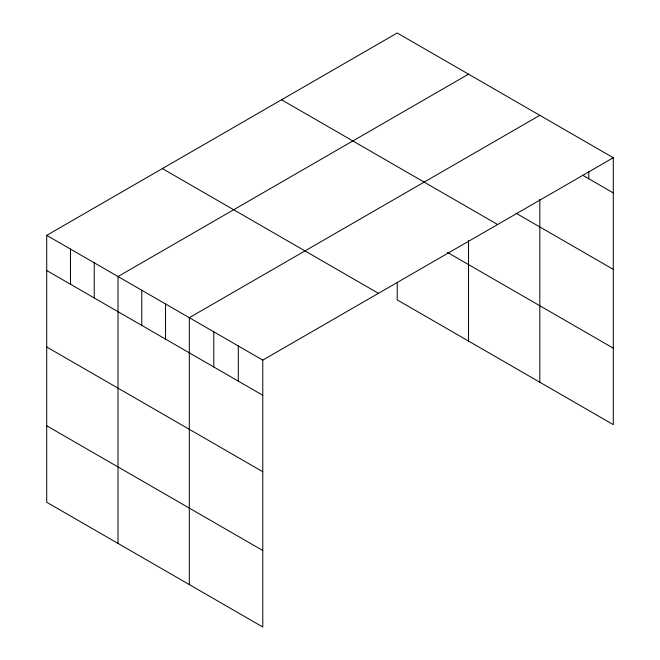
<?xml version="1.0" encoding="UTF-8"?>
<svg xmlns="http://www.w3.org/2000/svg" width="660" height="660" viewBox="0 0 660 660"><rect width="100%" height="100%" fill="white"/><g stroke="black" fill="none" stroke-linecap="round" stroke-linejoin="round"><path stroke-width="0.99" d="M46.711 235.364L262.779 360.104L262.779 627L46.711 502.26L46.711 235.364L397.221 33L613.288 157.74L613.288 424.636L397.221 299.896L397.221 282.554M468.526 74.168L118.016 276.532L118.016 543.419M539.822 115.327L189.313 317.691L189.313 584.587M262.779 360.104L613.288 157.74M582.681 175.222L613.288 192.893M516.054 213.229L613.288 269.371M281.556 99.784L497.615 224.524M447.397 252.384L613.288 348.158M162.385 168.581L378.444 293.329M46.711 270.517L262.779 395.257M46.711 346.987L262.779 471.735M46.711 425.782L262.779 550.522M588.803 171.724L588.803 178.753M539.822 199.427L539.822 382.222M468.526 240.339L468.526 341.055M238.293 345.972L238.293 381.117M213.799 331.832L213.799 366.985M165.544 303.971L165.544 339.125M141.785 290.251L141.785 325.405M94.248 262.812L94.248 297.957M70.48 249.084L70.48 284.237"/></g></svg>
